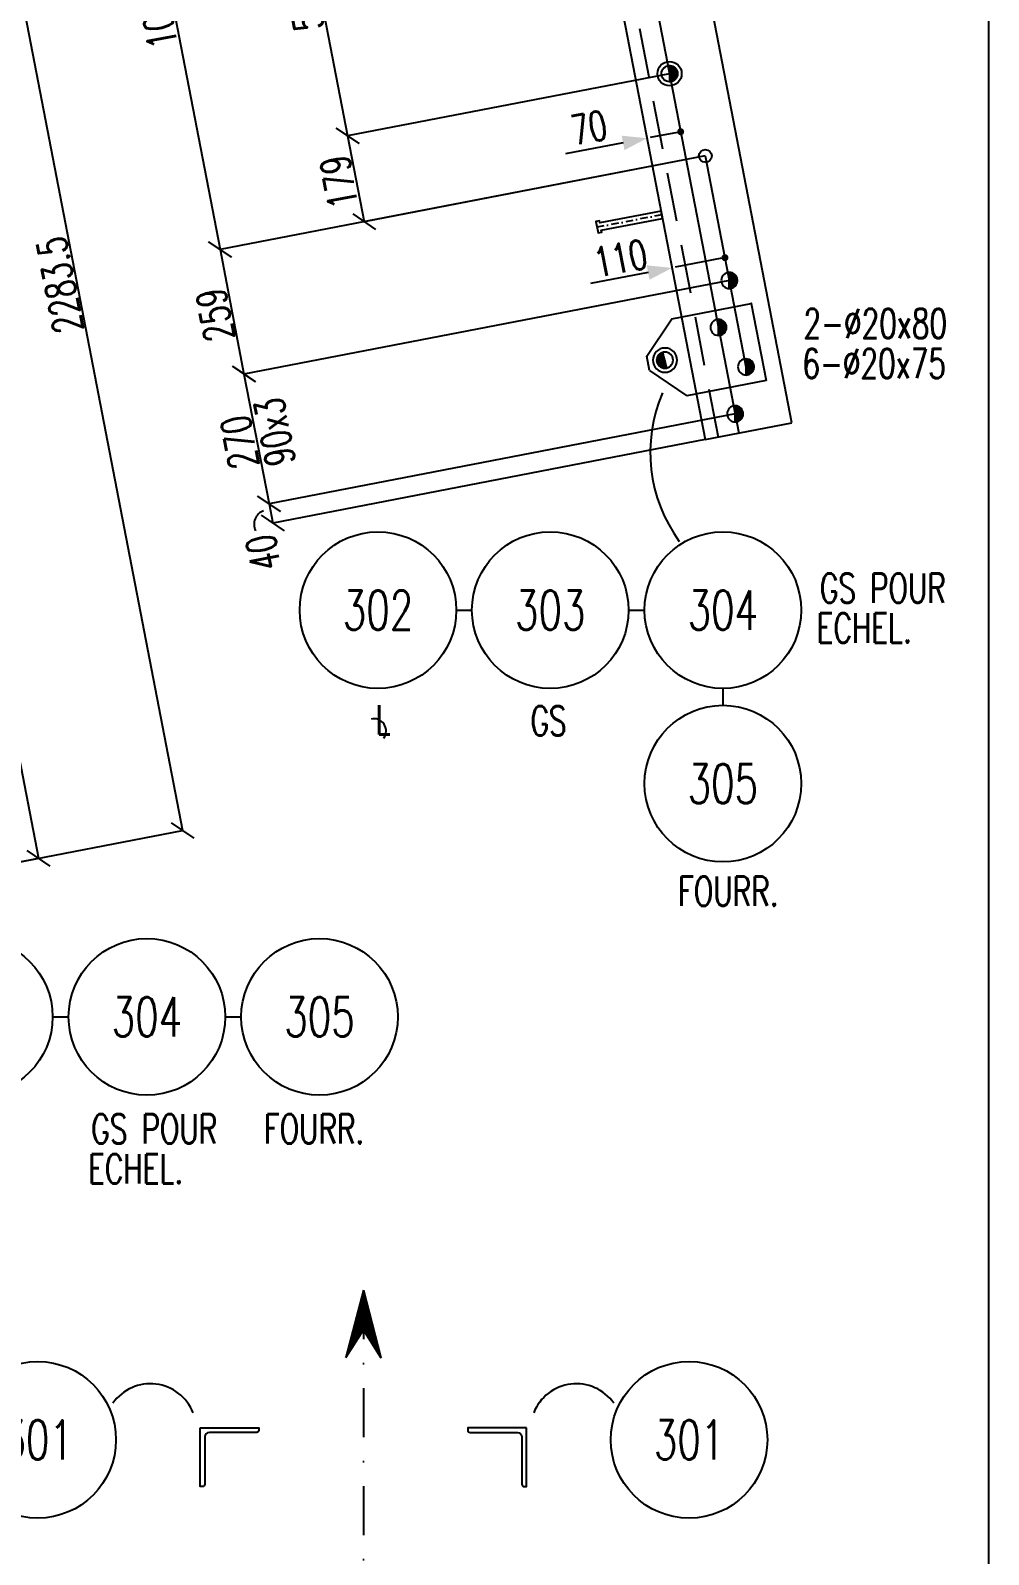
# Model space of a CAD drawing. Extents: x 512897 to 529117, y 6597 to 18077.
# Drawn here: x 520333 to 522291, y 11917 to 15031 of the extents above; entities that cross this region are included whole.
import ezdxf
from ezdxf.enums import TextEntityAlignment as Align

# ---------------------------------------------------------------- set-up
doc = ezdxf.new("R2010")
doc.units = 0
doc.header["$LTSCALE"] = 200
doc.header["$MEASUREMENT"] = 0
doc.linetypes.add('DASHDOT', pattern=[1, 0.5, -0.25, 0, -0.25])
doc.linetypes.add('DASHED', pattern=[0.75, 0.5, -0.25])
doc.layers.get('0').update_dxf_attribs({"linetype": 'CONTINUOUS'})
for name, color, linetype in [('ASSI', 6, 'CONTINUOUS'), ('BOLLINI_1', 7, 'CONTINUOUS'), ('Echelon', 1, 'CONTINUOUS'), ('FORI', 2, 'CONTINUOUS'), ('LINEA_ANG', 2, 'CONTINUOUS'), ('LINEE_PIASTRA', 2, 'CONTINUOUS'), ('LINEE_PIASTRE', 2, 'CONTINUOUS'), ('LP', 3, 'CONTINUOUS'), ('LS', 7, 'CONTINUOUS'), ('MZ', 6, 'DASHDOT'), ('PIASTRE', 5, 'CONTINUOUS'), ('QT_MAL', 7, 'CONTINUOUS'), ('QT_MPR', 7, 'CONTINUOUS'), ('QT_MSP', 7, 'CONTINUOUS'), ('TESTI_A_P', 7, 'CONTINUOUS'), ('TRAT-Y', 7, 'DASHED')]:
    doc.layers.add(name, color=color, linetype=linetype)
doc.styles.add('QUOTE', font='ROMANS8.SHX', dxfattribs={"width": 0.7})
doc.styles.add('RQL', font='ROMANS8.SHX', dxfattribs={"width": 0.7})
doc.styles.add('RS', font='ROMANS8.shx', dxfattribs={"width": 0.7})
doc.styles.get("Standard").update_dxf_attribs({"font": 'ROMANS8.SHX', "width": 0.7})
doc.dimstyles.new('FRECCE1', dxfattribs={"dimtxt": 60, "dimasz": 6.66, "dimexe": 0, "dimexo": 0, "dimgap": 1, "dimtad": 1, "dimzin": 0, "dimdsep": 46, "dimtxsty": 'RS', "dimblk1": 'QUOTP', "dimblk2": 'QUOTF', "dimsah": 1, "dimcen": 0, "dimclrd": 2, "dimclre": 2, "dimclrt": 7, "dimadec": 0, "dimazin": 0, "dimtfac": 1, "dimtix": 1, "dimtmove": 2, "dimatfit": 3, "dimldrblk": 'QUOTP', "dimfxl": 1, "dimtolj": 1, "dimtzin": 0, "dimarcsym": 0})
doc.dimstyles.new('TRATTO', dxfattribs={"dimscale": 0, "dimtxt": 60, "dimasz": 40, "dimexe": 0, "dimexo": 0, "dimgap": 5, "dimtad": 1, "dimrnd": 0.5, "dimdsep": 46, "dimtxsty": 'RS', "dimblk1": 'OBLIQUE', "dimblk2": 'OBLIQUE', "dimsah": 1, "dimcen": 0.09, "dimclrd": 2, "dimclre": 2, "dimclrt": 7, "dimadec": 0, "dimazin": 0, "dimtfac": 1, "dimtix": 1, "dimtmove": 2, "dimatfit": 3, "dimfxl": 1, "dimtolj": 1, "dimtzin": 0, "dimarcsym": 0})

# ---------------------------------------------------------------- blocks, each defined once
blk = doc.blocks.new('xxx')
blk.add_circle((0, 0), 8)
at = {"color": 3, "style": 'RQL', "width": 0.7}
blk.add_attdef('POS', text='', height=4, dxfattribs=at).set_placement((0, 0), align=Align.MIDDLE)
at = {"color": 3, "style": 'RQL', "width": 0.7, "flags": 1}
blk.add_attdef('POS1', (-0.39, -5.42), '', height=2, dxfattribs=at)
at = {"style": 'RQL', "width": 0.7, "flags": 1}
blk.add_attdef('TIPO', (-0.39, -8.66), '', height=2, dxfattribs=at)
blk = doc.blocks.new('ASSE98')
blk.add_line((0, 0), (1, 0))
at = {"color": 7, "style": 'QUOTE', "width": 0.5, "flags": 1}
for tag, p in [('TI', (1.3831, 6.8273)), ('DI_S', (1.3831, 6.4218)), ('D_S', (1.3831, 6.0209)), ('E_S', (1.3831, 5.6806)), ('NFORI', (1.3645, 5.2979)), ('ALAR', (1.3635, 4.9325)), ('FAM', (1.3775, 4.5465)), ('ALA', (1.3831, 4.1926)), ('DISP2', (1.3831, 3.8497)), ('DISP1', (1.3831, 3.5069)), ('PINZAF', (1.3831, 3.164)), ('PINZAI', (1.3831, 2.8211)), ('TRP', (1.3831, 2.4783)), ('NP', (1.3831, 2.1354)), ('SV', (1.3831, 1.7926)), ('PESO', (1.3831, 1.4497)), ('QUA', (1.3831, 1.1069)), ('LUN', (1.3831, 0.764)), ('PROF', (1.3831, 0.4211)), ('POS', (1.3831, 0.0783))]:
    blk.add_attdef(tag, p, '', height=0.2, dxfattribs=at)
at = {"color": 7, "flags": 1}
for tag, p in [('LAV1', (3.0743, 6.8285)), ('LAV2', (3.0743, 6.4951)), ('LAV3', (3.0743, 6.1618)), ('LAV4', (3.0743, 5.8285)), ('LAV5', (3.0743, 5.4951)), ('LAV6', (3.0743, 5.1618)), ('LAV7', (3.0743, 4.8285)), ('LAV8', (3.0743, 4.4951)), ('LAV9', (3.0743, 4.1618)), ('LAV10', (3.0743, 3.8285))]:
    blk.add_attdef(tag, p, '', height=0.2, dxfattribs=at)
blk = doc.blocks.new('20')
at = {"color": 0}
for p, q in [((0, 0.98), (0.02, 1)), ((0, 0.94), (0.06, 1)), ((1, -0.01), (0, 0.99)), ((0, 0.89), (0.1, 0.99)), ((0, 0.85), (0.14, 0.99)), ((0, 0.8), (0.18, 0.98)), ((0, 0.76), (0.22, 0.98)), ((0, 0.71), (0.25, 0.97)), ((0, 0.67), (0.29, 0.96)), ((1, -0.05), (0, 0.95)), ((0, 0.62), (0.32, 0.95)), ((0, 0.58), (0.36, 0.93)), ((0, 0.53), (0.39, 0.92)), ((0, 0.49), (0.42, 0.91)), ((1, -0.09), (0, 0.9)), ((0, 0.44), (0.45, 0.89)), ((0, 0.4), (0.48, 0.88)), ((0.99, -0.13), (0, 0.86)), ((0, 0.35), (0.51, 0.86)), ((0, 0.31), (0.54, 0.84)), ((0, 0.26), (0.56, 0.83)), ((0.99, -0.17), (0, 0.81)), ((0, 0.22), (0.59, 0.81)), ((0, 0.17), (0.61, 0.79)), ((0.98, -0.21), (0, 0.77)), ((0, 0.13), (0.64, 0.77)), ((0, 0.08), (0.66, 0.75)), ((0, 0.04), (0.69, 0.73)), ((0.97, -0.25), (0, 0.72)), ((0, -0.01), (0.71, 0.7)), ((0.96, -0.28), (0, 0.68)), ((0, -0.05), (0.73, 0.68)), ((0, -0.1), (0.75, 0.66)), ((0.95, -0.32), (0, 0.63)), ((0, -0.14), (0.77, 0.63)), ((0, -0.19), (0.79, 0.61)), ((0.94, -0.35), (0, 0.59)), ((0, -0.23), (0.81, 0.58)), ((0, -0.28), (0.83, 0.56)), ((0.92, -0.38), (0, 0.54)), ((0, -0.32), (0.85, 0.53)), ((0.91, -0.41), (0, 0.5)), ((0, -0.36), (0.87, 0.5)), ((0, -0.41), (0.88, 0.47)), ((0.9, -0.44), (0, 0.45)), ((0, -0.45), (0.9, 0.44)), ((0.88, -0.47), (0, 0.41)), ((0, -0.5), (0.91, 0.41)), ((0, -0.54), (0.92, 0.38)), ((0.87, -0.5), (0, 0.36)), ((0, -0.59), (0.94, 0.35)), ((0.85, -0.53), (0, 0.32)), ((0, -0.63), (0.95, 0.31)), ((0, -0.68), (0.96, 0.28)), ((0.83, -0.56), (0, 0.27)), ((0, -0.72), (0.97, 0.25)), ((0.81, -0.58), (0, 0.23)), ((0, -0.77), (0.98, 0.21)), ((0.79, -0.61), (0, 0.18)), ((0, -0.81), (0.99, 0.17)), ((0.77, -0.63), (0, 0.14)), ((0, -0.86), (0.99, 0.13)), ((0.75, -0.66), (0, 0.09)), ((0, -0.9), (1, 0.09)), ((0.73, -0.68), (0, 0.05)), ((0, -0.95), (1, 0.05)), ((0.71, -0.7), (0, 0.01)), ((0, -0.99), (1, 0.01)), ((1, 0.04), (0.04, 1)), ((1, 0.09), (0.09, 1)), ((0.99, 0.14), (0.14, 0.99)), ((0.98, 0.19), (0.19, 0.98)), ((0.97, 0.25), (0.25, 0.97)), ((0.95, 0.31), (0.31, 0.95)), ((0.92, 0.38), (0.38, 0.92)), ((0.88, 0.47), (0.47, 0.88)), ((0.81, 0.59), (0.59, 0.81)), ((0.69, -0.73), (0, -0.04)), ((0.66, -0.75), (0, -0.08)), ((0.64, -0.77), (0, -0.13)), ((0.61, -0.79), (0, -0.17)), ((0.59, -0.81), (0, -0.22)), ((0.56, -0.83), (0, -0.26)), ((0.54, -0.84), (0, -0.31)), ((0.51, -0.86), (0, -0.35)), ((0.48, -0.88), (0, -0.4)), ((0.45, -0.89), (0, -0.44)), ((0.42, -0.91), (0, -0.49)), ((0.39, -0.92), (0, -0.53)), ((0.36, -0.93), (0, -0.58)), ((0.32, -0.95), (0, -0.62)), ((0.29, -0.96), (0, -0.67)), ((0.25, -0.97), (0, -0.71)), ((0.22, -0.98), (0, -0.76)), ((0.18, -0.98), (0, -0.8)), ((0.14, -0.99), (0, -0.85)), ((0.1, -0.99), (0, -0.89)), ((0.04, -1), (1, -0.04)), ((0.09, -1), (1, -0.09)), ((0.14, -0.99), (0.99, -0.14)), ((0.19, -0.98), (0.98, -0.19)), ((0.25, -0.97), (0.97, -0.25)), ((0.31, -0.95), (0.95, -0.31)), ((0.38, -0.92), (0.92, -0.38)), ((0.47, -0.88), (0.88, -0.47)), ((0.59, -0.81), (0.81, -0.59))]:
    blk.add_line(p, q, dxfattribs=at)
blk.add_line((0, 1), (0, -1))
blk.add_circle((0, 0), 1)
blk = doc.blocks.new('MRKR_98')
blk.add_point((0, 0))
at = {"color": 7, "style": 'QUOTE', "width": 0.5, "flags": 1}
for tag, p in [('TI', (3.73, 6.83)), ('DI_S', (3.73, 6.42)), ('AUX2', (3.71, 4.93)), ('NFORI', (3.72, 5.3)), ('D_S', (3.73, 6.02)), ('E_S', (3.73, 5.68)), ('FAM', (3.73, 4.55)), ('AUX1', (3.73, 4.19)), ('COMMESSA', (3.73, 3.85)), ('MD', (3.73, 3.51)), ('MP', (3.73, 3.16)), ('LARGHEZZA', (3.73, 2.82)), ('SPESSORE', (3.73, 2.48)), ('NP', (3.73, 2.14)), ('SV', (3.73, 1.79)), ('PESO', (3.73, 1.45)), ('QUA', (3.73, 1.11)), ('LUN', (3.73, 0.76)), ('PROF', (3.73, 0.42)), ('POS', (3.73, 0.08))]:
    blk.add_attdef(tag, p, '', height=0.2, dxfattribs=at)
at = {"color": 7, "flags": 1}
for tag, p in [('LAV1', (5.26, 6.88)), ('LAV2', (5.26, 6.55)), ('LAV3', (5.26, 6.21)), ('LAV4', (5.26, 5.88)), ('LAV5', (5.26, 5.55)), ('LAV6', (5.26, 5.21)), ('LAV7', (5.26, 4.88)), ('LAV8', (5.26, 4.55)), ('LAV9', (5.26, 4.21)), ('LAV10', (5.26, 3.88))]:
    blk.add_attdef(tag, p, '', height=0.2, dxfattribs=at)
blk = doc.blocks.new('16')
blk.add_circle((0, 0), 1)
blk = doc.blocks.new('P20')
at = {"color": 0}
for p, q in [((0, 0.98), (0.02, 1)), ((0, 0.94), (0.06, 1)), ((1, -0.01), (0, 0.99)), ((0, 0.89), (0.1, 0.99)), ((0, 0.85), (0.14, 0.99)), ((0, 0.8), (0.18, 0.98)), ((0, 0.76), (0.22, 0.98)), ((0, 0.71), (0.25, 0.97)), ((0, 0.67), (0.29, 0.96)), ((1, -0.05), (0, 0.95)), ((0, 0.62), (0.32, 0.95)), ((0, 0.58), (0.36, 0.93)), ((0, 0.53), (0.39, 0.92)), ((0, 0.49), (0.42, 0.91)), ((1, -0.09), (0, 0.9)), ((0, 0.44), (0.45, 0.89)), ((0, 0.4), (0.48, 0.88)), ((0.99, -0.13), (0, 0.86)), ((0, 0.35), (0.51, 0.86)), ((0, 0.31), (0.54, 0.84)), ((0, 0.26), (0.56, 0.83)), ((0.99, -0.17), (0, 0.81)), ((0, 0.22), (0.59, 0.81)), ((0, 0.17), (0.61, 0.79)), ((0.98, -0.21), (0, 0.77)), ((0, 0.13), (0.64, 0.77)), ((0, 0.08), (0.66, 0.75)), ((0, 0.04), (0.69, 0.73)), ((0.97, -0.25), (0, 0.72)), ((0, -0.01), (0.71, 0.7)), ((0.96, -0.28), (0, 0.68)), ((0, -0.05), (0.73, 0.68)), ((0, -0.1), (0.75, 0.66)), ((0.95, -0.32), (0, 0.63)), ((0, -0.14), (0.77, 0.63)), ((0, -0.19), (0.79, 0.61)), ((0.94, -0.35), (0, 0.59)), ((0, -0.23), (0.81, 0.58)), ((0, -0.28), (0.83, 0.56)), ((0.92, -0.38), (0, 0.54)), ((0, -0.32), (0.85, 0.53)), ((0.91, -0.41), (0, 0.5)), ((0, -0.36), (0.87, 0.5)), ((0, -0.41), (0.88, 0.47)), ((0.9, -0.44), (0, 0.45)), ((0, -0.45), (0.9, 0.44)), ((0.88, -0.47), (0, 0.41)), ((0, -0.5), (0.91, 0.41)), ((0, -0.54), (0.92, 0.38)), ((0.87, -0.5), (0, 0.36)), ((0, -0.59), (0.94, 0.35)), ((0.85, -0.53), (0, 0.32)), ((0, -0.63), (0.95, 0.31)), ((0, -0.68), (0.96, 0.28)), ((0.83, -0.56), (0, 0.27)), ((0, -0.72), (0.97, 0.25)), ((0.81, -0.58), (0, 0.23)), ((0, -0.77), (0.98, 0.21)), ((0.79, -0.61), (0, 0.18)), ((0, -0.81), (0.99, 0.17)), ((0.77, -0.63), (0, 0.14)), ((0, -0.86), (0.99, 0.13)), ((0.75, -0.66), (0, 0.09)), ((0, -0.9), (1, 0.09)), ((0.73, -0.68), (0, 0.05)), ((0, -0.95), (1, 0.05)), ((0.71, -0.7), (0, 0.01)), ((0, -0.99), (1, 0.01)), ((1, 0.04), (0.04, 1)), ((1, 0.09), (0.09, 1)), ((0.99, 0.14), (0.14, 0.99)), ((0.98, 0.19), (0.19, 0.98)), ((0.97, 0.25), (0.25, 0.97)), ((0.95, 0.31), (0.31, 0.95)), ((0.92, 0.38), (0.38, 0.92)), ((0.88, 0.47), (0.47, 0.88)), ((0.81, 0.59), (0.59, 0.81)), ((0.69, -0.73), (0, -0.04)), ((0.66, -0.75), (0, -0.08)), ((0.64, -0.77), (0, -0.13)), ((0.61, -0.79), (0, -0.17)), ((0.59, -0.81), (0, -0.22)), ((0.56, -0.83), (0, -0.26)), ((0.54, -0.84), (0, -0.31)), ((0.51, -0.86), (0, -0.35)), ((0.48, -0.88), (0, -0.4)), ((0.45, -0.89), (0, -0.44)), ((0.42, -0.91), (0, -0.49)), ((0.39, -0.92), (0, -0.53)), ((0.36, -0.93), (0, -0.58)), ((0.32, -0.95), (0, -0.62)), ((0.29, -0.96), (0, -0.67)), ((0.25, -0.97), (0, -0.71)), ((0.22, -0.98), (0, -0.76)), ((0.18, -0.98), (0, -0.8)), ((0.14, -0.99), (0, -0.85)), ((0.1, -0.99), (0, -0.89)), ((0.04, -1), (1, -0.04)), ((0.09, -1), (1, -0.09)), ((0.14, -0.99), (0.99, -0.14)), ((0.19, -0.98), (0.98, -0.19)), ((0.25, -0.97), (0.97, -0.25)), ((0.31, -0.95), (0.95, -0.31)), ((0.38, -0.92), (0.92, -0.38)), ((0.47, -0.88), (0.88, -0.47)), ((0.59, -0.81), (0.81, -0.59))]:
    blk.add_line(p, q, dxfattribs=at)
for radius in [1.5, 1]:
    blk.add_circle((0, 0), radius)
blk = doc.blocks.new('A$C6E393FD9')
at = {"layer": 'Echelon', "color": 3}
blk.add_lwpolyline([(2.5, 0), (0, 19.8), (168.6, 41.4), (167.9, 47.2), (177.8, 48.5), (181.8, 17.1), (171.9, 15.8), (171.2, 21.6), (2.5, 0)], close=True, dxfattribs=at)
at = {"layer": 'MZ', "ltscale": 0.2}
blk.add_line((1.3, 9.9), (179.8, 32.8), dxfattribs=at)
blk = doc.blocks.new('_OBLIQUE')
at = {"color": 0, "linetype": 'ByBlock'}
blk.add_line((-0.5, -0.5), (0.5, 0.5), dxfattribs=at)
blk = doc.blocks.new('*D65')
at = {"layer": 'QT_MPR', "color": 2, "lineweight": -2, "transparency": 16777216}
for p, q in [((518678, 15342.5), (520211.8, 15638.3)), ((520211.8, 15638.3), (520644.2, 13396.2)), ((519110.4, 13100.4), (520644.2, 13396.2))]:
    blk.add_line(p, q, dxfattribs=at)
at = {"layer": 'QT_MPR', "color": 2, "lineweight": -2, "transparency": 16777216, "xscale": 40, "yscale": 40, "zscale": 40}
for p, rotation in [((520211.8, 15638.3), 100.9154326102453), ((520644.2, 13396.2), 280.9154326102453)]:
    blk.add_blockref('_OBLIQUE', p, dxfattribs=dict(at, rotation=rotation))
at = {"layer": 'QT_MPR', "color": 7, "transparency": 16777216, "insert": (520393.6, 14510.6), "char_height": 60, "attachment_point": 5, "rotation": 100.9154, "style": 'RS'}
blk.add_mtext('\\A1;2283.5', dxfattribs=at)
blk = doc.blocks.new('*D82')
at = {"layer": 'QT_MPR', "color": 2, "lineweight": -2, "transparency": 16777216}
for p, q in [((518984.8, 13709.5), (520231.8, 13950)), ((520231.8, 13950), (520349.6, 13339.4)), ((519110.4, 13100.4), (520349.6, 13339.4))]:
    blk.add_line(p, q, dxfattribs=at)
at = {"layer": 'QT_MPR', "color": 2, "lineweight": -2, "transparency": 16777216, "xscale": 40, "yscale": 40, "zscale": 40}
for p, rotation in [((520231.8, 13950), 100.9154326102453), ((520349.6, 13339.4), 280.9154326102453)]:
    blk.add_blockref('_OBLIQUE', p, dxfattribs=dict(at, rotation=rotation))
at = {"layer": 'QT_MPR', "color": 7, "transparency": 16777216, "insert": (520260.1, 13618.4), "char_height": 60, "attachment_point": 5, "rotation": 100.9154, "style": 'RS'}
blk.add_mtext('\\A1;622', dxfattribs=at)
blk = doc.blocks.new('*D101')
at = {"layer": 'QT_MPR', "color": 2, "lineweight": -2, "transparency": 16777216}
for p, q in [((521552.9, 15813.2), (520521.9, 15614.4)), ((520521.9, 15614.4), (520720.8, 14583.1)), ((521712.5, 14774.4), (520720.8, 14583.1))]:
    blk.add_line(p, q, dxfattribs=at)
at = {"layer": 'QT_MPR', "color": 2, "lineweight": -2, "transparency": 16777216, "xscale": 40, "yscale": 40, "zscale": 40}
for p, rotation in [((520521.9, 15614.4), 100.9154326102453), ((520720.8, 14583.1), 280.9154326102453)]:
    blk.add_blockref('_OBLIQUE', p, dxfattribs=dict(at, rotation=rotation))
at = {"layer": 'QT_MPR', "color": 7, "transparency": 16777216, "insert": (520587, 15092.1), "char_height": 60, "attachment_point": 5, "rotation": 100.9154, "style": 'RS'}
blk.add_mtext('\\A1;1050.5', dxfattribs=at)
blk = doc.blocks.new('*D102')
at = {"layer": 'QT_MPR', "color": 2, "lineweight": -2, "transparency": 16777216}
for p, q in [((521712.5, 14774.4), (520720.8, 14583.1)), ((520720.8, 14583.1), (520769.8, 14328.7)), ((521761.6, 14520), (520769.8, 14328.7))]:
    blk.add_line(p, q, dxfattribs=at)
at = {"layer": 'QT_MPR', "color": 2, "lineweight": -2, "transparency": 16777216, "xscale": 40, "yscale": 40, "zscale": 40}
for p, rotation in [((520720.8, 14583.1), 100.9154326102453), ((520769.8, 14328.7), 280.9154326102453)]:
    blk.add_blockref('_OBLIQUE', p, dxfattribs=dict(at, rotation=rotation))
at = {"layer": 'QT_MPR', "color": 7, "transparency": 16777216, "insert": (520710.9, 14449.3), "char_height": 60, "attachment_point": 5, "rotation": 100.9154, "style": 'RS'}
blk.add_mtext('\\A1;259', dxfattribs=at)
blk = doc.blocks.new('*D103')
at = {"layer": 'QT_MPR', "color": 2, "lineweight": -2, "transparency": 16777216}
for p, q in [((521761.6, 14520), (520769.8, 14328.7)), ((520769.8, 14328.7), (520821, 14063.6)), ((521773.4, 14247.3), (520821, 14063.6))]:
    blk.add_line(p, q, dxfattribs=at)
at = {"layer": 'QT_MPR', "color": 2, "lineweight": -2, "transparency": 16777216, "xscale": 40, "yscale": 40, "zscale": 40}
for p, rotation in [((520769.8, 14328.7), 100.9154326102453), ((520821, 14063.6), 280.9154326102453)]:
    blk.add_blockref('_OBLIQUE', p, dxfattribs=dict(at, rotation=rotation))
at = {"layer": 'QT_MPR', "color": 7, "transparency": 16777216, "insert": (520832.7, 14210.4), "char_height": 60, "attachment_point": 5, "rotation": 100.9154, "style": 'RS'}
blk.add_mtext('\\A1;90x3', dxfattribs=at)
blk = doc.blocks.new('*D104')
at = {"layer": 'QT_MPR', "color": 2, "lineweight": -2, "transparency": 16777216}
for p, q in [((521761.6, 14520), (520769.8, 14328.7)), ((520769.8, 14328.7), (520821, 14063.6)), ((521773.4, 14247.3), (520821, 14063.6))]:
    blk.add_line(p, q, dxfattribs=at)
at = {"layer": 'QT_MPR', "color": 2, "lineweight": -2, "transparency": 16777216, "xscale": 40, "yscale": 40, "zscale": 40}
for p, rotation in [((520769.8, 14328.7), 100.9154326102453), ((520821, 14063.6), 280.9154326102453)]:
    blk.add_blockref('_OBLIQUE', p, dxfattribs=dict(at, rotation=rotation))
at = {"layer": 'QT_MPR', "color": 7, "transparency": 16777216, "insert": (520761, 14189.6), "char_height": 60, "attachment_point": 5, "rotation": 100.9154, "style": 'RS'}
blk.add_mtext('\\A1;270', dxfattribs=at)
blk = doc.blocks.new('*D105')
at = {"layer": 'QT_MPR', "color": 2, "lineweight": -2, "transparency": 16777216}
for p, q in [((521773.4, 14247.3), (520821, 14063.6)), ((521712.3, 14194.8), (520828.5, 14024.3)), ((520821, 14063.6), (520828.5, 14024.3))]:
    blk.add_line(p, q, dxfattribs=at)
at = {"layer": 'QT_MPR', "color": 2, "lineweight": -2, "transparency": 16777216, "xscale": 40, "yscale": 40, "zscale": 40}
for p, rotation in [((520821, 14063.6), 100.9154326102453), ((520828.5, 14024.3), 280.9154326102453)]:
    blk.add_blockref('_OBLIQUE', p, dxfattribs=dict(at, rotation=rotation))
at = {"layer": 'QT_MPR', "color": 7, "transparency": 16777216, "insert": (520809, 13963.7), "char_height": 60, "attachment_point": 5, "rotation": 100.9154, "style": 'RS'}
blk.add_mtext('\\A1;40', dxfattribs=at)
blk = doc.blocks.new('*D109')
at = {"layer": 'QT_MSP', "color": 2, "lineweight": -2, "transparency": 16777216}
for p, q in [((521533.3, 15492.3), (520875.4, 15365.4)), ((520875.4, 15365.4), (520981.5, 14815.5)), ((521639.4, 14942.4), (520981.5, 14815.5))]:
    blk.add_line(p, q, dxfattribs=at)
at = {"layer": 'QT_MSP', "color": 2, "lineweight": -2, "transparency": 16777216, "xscale": 40, "yscale": 40, "zscale": 40}
for p, rotation in [((520875.4, 15365.4), 100.9154326102453), ((520981.5, 14815.5), 280.9154326102453)]:
    blk.add_blockref('_OBLIQUE', p, dxfattribs=dict(at, rotation=rotation))
at = {"layer": 'QT_MSP', "color": 7, "transparency": 16777216, "insert": (520894.1, 15083.8), "char_height": 60, "attachment_point": 5, "rotation": 100.9154, "style": 'RS'}
blk.add_mtext('\\A1;560', dxfattribs=at)
blk = doc.blocks.new('*D110')
at = {"layer": 'QT_MSP', "color": 2, "lineweight": -2, "transparency": 16777216}
for p, q in [((521639.4, 14942.4), (520981.5, 14815.5)), ((520981.5, 14815.5), (521015.3, 14639.9)), ((521712.5, 14774.4), (521015.3, 14639.9))]:
    blk.add_line(p, q, dxfattribs=at)
at = {"layer": 'QT_MSP', "color": 2, "lineweight": -2, "transparency": 16777216, "xscale": 40, "yscale": 40, "zscale": 40}
for p, rotation in [((520981.5, 14815.5), 100.9154326102453), ((521015.3, 14639.9), 280.9154326102453)]:
    blk.add_blockref('_OBLIQUE', p, dxfattribs=dict(at, rotation=rotation))
at = {"layer": 'QT_MSP', "color": 7, "transparency": 16777216, "insert": (520964.1, 14721.1), "char_height": 60, "attachment_point": 5, "rotation": 100.9154, "style": 'RS'}
blk.add_mtext('\\A1;179', dxfattribs=at)
blk = doc.blocks.new('QUOTP')
at = {"layer": 'ASSI', "color": 2, "const_width": 1.07}
blk.add_lwpolyline([(-0.53, 0, 1), (0.53, 0, 1)], format="xyb", close=True, dxfattribs=at)
blk = doc.blocks.new('QUOTF')
at = {"layer": 'LS', "color": 2}
blk.add_line((7.5, 0), (25.5, 0), dxfattribs=at)
blk.add_solid([(7.5, 2.25), (0, 0), (7.5, -2.25)], dxfattribs=at)
blk = doc.blocks.new('*D190')
at = {"layer": 'QT_MAL', "color": 2, "lineweight": -2, "transparency": 16777216}
blk.add_line((521655.7, 14822.5), (521600, 14811.8), dxfattribs=at)
at = {"layer": 'QT_MAL', "color": 2, "lineweight": -2, "transparency": 16777216, "xscale": 6.66, "yscale": 6.66, "zscale": 6.66}
for name, p, rotation in [('QUOTF', (521593.5, 14810.5), 190.9154326102453), ('QUOTP', (521662.2, 14823.8), 10.91543261024527)]:
    blk.add_blockref(name, p, dxfattribs=dict(at, rotation=rotation))
at = {"layer": 'QT_MAL', "color": 7, "transparency": 16777216, "insert": (521474.7, 14832.1), "char_height": 60, "attachment_point": 5, "rotation": 10.9154, "style": 'RS'}
blk.add_mtext('\\A1;70', dxfattribs=at)
blk = doc.blocks.new('*D191')
at = {"layer": 'QT_MAL', "color": 2, "lineweight": -2, "transparency": 16777216}
for p, q in [((521644.6, 14545.6), (521644.6, 14545.6)), ((521746.1, 14565.2), (521651.1, 14546.9))]:
    blk.add_line(p, q, dxfattribs=at)
at = {"layer": 'QT_MAL', "color": 2, "lineweight": -2, "transparency": 16777216, "xscale": 6.66, "yscale": 6.66, "zscale": 6.66}
for name, p, rotation in [('QUOTP', (521752.6, 14566.5), 10.91543261024527), ('QUOTF', (521644.6, 14545.6), 190.9154326102453)]:
    blk.add_blockref(name, p, dxfattribs=dict(at, rotation=rotation))
at = {"layer": 'QT_MAL', "color": 7, "transparency": 16777216, "insert": (521539.1, 14565), "char_height": 60, "attachment_point": 5, "rotation": 10.9154, "style": 'RS'}
blk.add_mtext('\\A1;110', dxfattribs=at)
blk = doc.blocks.new('bull')
at = {"style": 'RS', "width": 0.7, "flags": 1}
for tag, p in [('NN', (-12.25, 0)), ('DIAMETRO', (0, -4.86)), ('SERRAGGIO', (0, -9.71)), ('LUNGHEZZA', (0, -14.57)), ('NB', (0, -19.43)), ('TIPO', (0, -24.12)), ('EL', (-0.14, -29))]:
    blk.add_attdef(tag, p, '', height=3, dxfattribs=at)
at = {"style": 'RS', "width": 0.7}
blk.add_attdef('BULLONE', (0, 0), '', height=3, dxfattribs=at)

msp = doc.modelspace()

# ---------------------------------------------------------------- linework, layer by layer
at = {"layer": 'LINEA_ANG'}
for p, q in [((521888.996, 14228.858), (521387.193, 16830.914)), ((521210.449, 16796.829), (521712.253, 14194.774)), ((521712.253, 14194.774), (521888.996, 14228.858))]:
    msp.add_line(p, q, dxfattribs=at)
at = {"layer": 'LINEE_PIASTRA'}
for p, q in [((521592.822, 14365.242), (521644.328, 14441.373)), ((521598.503, 14335.785), (521674.636, 14284.269))]:
    msp.add_line(p, q, dxfattribs=at)
at = {"layer": 'LINEE_PIASTRE'}
for p, q in [((521644.338, 14441.375), (521806.353, 14472.619)), ((521806.353, 14472.619), (521836.65, 14315.514)), ((521598.503, 14335.785), (521592.822, 14365.242)), ((521836.65, 14315.514), (521674.636, 14284.269))]:
    msp.add_line(p, q, dxfattribs=at)
at = {"layer": 'LP', "color": 6}
for p, q in [((521203.571, 13846.382), (521235.654, 13846.382)), ((521555.622, 13846.382), (521588.379, 13846.382)), ((521748.363, 13686.398), (521748.363, 13651.849)), ((520378.664, 13015.314), (520411.421, 13015.314)), ((520731.389, 13015.314), (520764.146, 13015.314))]:
    msp.add_line(p, q, dxfattribs=at)
at = {"layer": 'LS', "color": 6}
for p, q in [((522291.227, 18076.558), (522291.227, 9563.608)), ((521532.568, 15496.231), (521780.996, 14208.031)), ((521712.514, 14774.378), (521796.286, 14339.984)), ((521013.758, 12456.744), (520977.871, 12319.451)), ((521013.758, 12456.744), (521049.644, 12319.451)), ((521013.758, 12446.621), (520982.357, 12326.49)), ((521013.758, 12436.498), (520986.843, 12333.528)), ((521013.758, 12426.375), (520991.328, 12340.567)), ((521013.758, 12446.621), (521045.158, 12326.49)), ((521013.758, 12436.498), (521040.673, 12333.528)), ((521013.758, 12426.375), (521036.187, 12340.567)), ((521013.758, 12416.252), (520995.814, 12347.606)), ((521013.758, 12406.129), (521000.3, 12354.644)), ((521013.758, 12396.006), (521004.786, 12361.683)), ((521013.758, 12416.252), (521031.701, 12347.606)), ((521013.758, 12406.129), (521027.215, 12354.644)), ((521013.758, 12396.006), (521022.729, 12361.683)), ((520977.871, 12319.451), (521013.758, 12375.761)), ((521013.758, 12385.883), (521009.272, 12368.722)), ((521013.758, 12385.883), (521009.272, 12368.722)), ((521013.758, 12385.883), (521018.243, 12368.722)), ((521013.758, 12385.883), (521018.243, 12368.722)), ((521049.644, 12319.451), (521013.758, 12375.761)), ((521050.497, 12318.112), (521013.758, 12375.761))]:
    msp.add_line(p, q, dxfattribs=at)
for points in [[(520680.424, 12175.71), (520800.424, 12175.71), (520800.424, 12171.044, -0.41421356), (520795.758, 12166.377), (520699.091, 12166.377, 0.41421356), (520689.758, 12157.044), (520689.758, 12060.377, -0.41421356), (520685.091, 12055.71), (520680.424, 12055.71)], [(521347.091, 12175.71), (521227.091, 12175.71), (521227.091, 12171.044, 0.41421356), (521231.758, 12166.377), (521328.424, 12166.377, -0.41421356), (521337.758, 12157.044), (521337.758, 12060.377, 0.41421356), (521342.424, 12055.71), (521347.091, 12055.71)]]:
    msp.add_lwpolyline(points, format="xyb", close=True, dxfattribs=at)
for centre, radius, start, end in [((521908.201, 14168.566), 308.165, 156.764797, 216.129212), ((520820.715, 14021.088), 30.374, 111.161221, 204.053645), ((521035.142, 13599.434), 25.133, 324.311787, 103.331664), ((520578.507, 12171.832), 93.834, 21.550402, 144.593476), ((521449.008, 12171.832), 93.834, 35.406524, 158.449598)]:
    msp.add_arc(centre, radius, start, end, dxfattribs=at)
at = {"layer": 'MZ'}
msp.add_line((521013.758, 12456.744), (521013.758, 11428.897), dxfattribs=at)
at = {"layer": 'TRAT-Y'}
msp.add_line((521236.961, 16801.942), (521738.765, 14199.886), dxfattribs=at)

# ---------------------------------------------------------------- block references
at = {"layer": 'ASSI'}
ref = msp.add_blockref('ASSE98', (521210.449, 16796.829), dxfattribs=dict(at, xscale=2650, zscale=2650, rotation=280.9154326102453))
ref.add_attrib('PROF', 'L180x15', (519891.791, 17221.128), dxfattribs={"layer": '0', "color": 2, "height": 70, "style": 'QUOTE', "width": 0.7})
ref.add_attrib('LUN', '2650', (520376.126, 17221.128), dxfattribs={"layer": '0', "color": 2, "height": 70, "style": 'QUOTE', "width": 0.7})
ref.add_attrib('SV', 'Lg.', (520245.393, 17221.128), dxfattribs={"layer": '0', "color": 2, "height": 70, "style": 'QUOTE', "width": 0.7})
at = {"layer": 'BOLLINI_1'}
for p, xscale, yscale, zscale, values in [((521043.587, 13846.382), 19.9979999500073, 19.9979999500073, 19.9979999500073, {'POS': '302'}), ((521395.638, 13846.382), 19.9979999500073, 19.9979999500073, 19.9979999500073, {'POS': '303'}), ((521748.363, 13846.382), 19.9979999500073, 19.9979999500073, 19.9979999500073, {'POS': '304'}), ((521748.363, 13491.865), 19.9979999500073, 19.9979999500073, 19.9979999500073, {'POS': '305'}), ((520218.68, 13015.314), 19.9979999500073, 19.9979999500073, 19.9979999500073, {'POS': '303'}), ((520571.405, 13015.314), 19.9979999500073, 19.9979999500073, 19.9979999500073, {'POS': '304'}), ((520924.13, 13015.314), 19.9979999500073, 19.9979999500073, 19.9979999500073, {'POS': '305'}), ((520348.187, 12151.125), 19.99950000007354, 19.99950000007354, 19.99950000007354, {'POS': '301'}), ((521679.328, 12151.125), 19.99950000007354, 19.99950000007354, 19.99950000007354, {'POS': '301'})]:
    msp.add_blockref('xxx', p, dxfattribs=dict(at, xscale=xscale, yscale=yscale, zscale=zscale)).add_auto_attribs(values)
at = {"layer": 'FORI', "xscale": 16.5, "yscale": 16.5, "zscale": 16.5}
msp.add_blockref('P20', (521639.376, 14942.391), dxfattribs=at)
at = {"layer": 'FORI'}
for name, p, xscale, yscale, zscale, rotation in [('16', (521712.514, 14774.378), 12.99999999999999, 12.99999999999999, 12.99999999999999, 21.55045800739265), ('20', (521761.571, 14519.996), -16.5, 16.5, 16.5, 180.0000000000063), ('20', (521739.337, 14424.05), -16.5, 16.5, 16.5, 180.0000000000063), ('P20', (521630.03, 14357.141), -16.5, 16.5, 16.5, 14.28781299771946), ('20', (521795.656, 14343.253), -16.5, 16.5, 16.5, 180.0000000000063), ('20', (521773.422, 14247.307), -16.5, 16.5, 16.5, 180.0000000000063)]:
    msp.add_blockref(name, p, dxfattribs=dict(at, xscale=xscale, yscale=yscale, zscale=zscale, rotation=rotation))
at = {"layer": 'LS', "color": 2, "xscale": -0.7500000000000001, "yscale": 0.7500000000000001, "zscale": 0.7500000000000001, "rotation": 18.21264191292158}
msp.add_blockref('A$C6E393FD9', (521626.883, 14647.431), dxfattribs=at)
at = {"layer": 'LS', "color": 7, "xscale": 20, "yscale": 20, "zscale": 20}
for p, values in [((521913.128, 14401.996), {'BULLONE': '2-%%c20x80                '}), ((521910.802, 14320.146), {'BULLONE': '6-%%c20x75                '})]:
    msp.add_blockref('bull', p, dxfattribs=at).add_auto_attribs(values)
at = {"layer": 'PIASTRE', "xscale": 20.00000000000001, "yscale": 20.00000000000001, "zscale": 20.00000000000001, "rotation": 100.9154326064912}
msp.add_blockref('MRKR_98', (521806.353, 14472.619), dxfattribs=at)

# ---------------------------------------------------------------- texts
at = {"layer": 'TESTI_A_P', "style": 'RS', "width": 0.7}
for s, p in [('GS POUR', (521946.608, 13861.439)), (' ECHEL.', (521911.435, 13779.878)), ('L', (521038.698, 13592.248)), ('GS', (521355.217, 13590.261)), ('FOURR.', (521656.76, 13241.838)), ('GS POUR', (520457.751, 12756.508)), ('FOURR.', (520810.476, 12756.508)), (' ECHEL.', (520422.579, 12674.947))]:
    msp.add_text(s, height=60, dxfattribs=at).set_placement(p)

# ---------------------------------------------------------------- dimensions: what is measured, and where the dimension line sits
at = {"layer": 'QT_MAL'}
for base, p1, p2, text, picture, middle in [((521593.503, 14810.541), (521662.246, 14823.798), (521593.503, 14810.541), '70', '*D190', (521474.749, 14832.118)), ((521644.591, 14545.628), (521752.611, 14566.459), (521644.591, 14545.628), '110', '*D191', (521539.083, 14565.014))]:
    dim = msp.add_linear_dim(base=base, p1=p1, p2=p2, angle=190.915433, text=text, dimstyle='FRECCE1', dxfattribs=at)
    dim.commit()
    dim.dimension.update_dxf_attribs({"geometry": picture, "text_midpoint": middle, "dimtype": 160})
at = {"layer": 'QT_MPR'}
for base, p1, p2, text, picture, middle in [((520720.777, 14583.122), (521552.898, 15813.237), (521712.514, 14774.378), '1050.5', '*D101', (520586.969, 15092.138)), ((520644.15, 13396.181), (518678.016, 15342.487), (519110.4, 13100.399), '2283.5', '*D65', (520393.591, 14510.598)), ((520769.835, 14328.741), (521712.514, 14774.378), (521761.571, 14519.996), '259', '*D102', (520710.939, 14449.304)), ((520820.962, 14063.626), (521761.571, 14519.996), (521773.422, 14247.307), '270', '*D104', (520761.031, 14189.556)), ((520820.962, 14063.626), (521761.571, 14519.996), (521773.422, 14247.307), '90x3', '*D103', (520832.693, 14210.385)), ((520828.536, 14024.35), (521773.422, 14247.307), (521712.253, 14194.774), '40', '*D105', (520809.033, 13963.749))]:
    dim = msp.add_linear_dim(base=base, p1=p1, p2=p2, angle=100.915433, text=text, dimstyle='TRATTO', override={"dimscale": 1}, dxfattribs=at)
    dim.commit()
    dim.dimension.update_dxf_attribs({"geometry": picture, "text_midpoint": middle, "dimtype": 160})
dim = msp.add_linear_dim(base=(520349.578, 13339.373), p1=(518984.784, 13709.521), p2=(519110.4, 13100.399), angle=100.915433, dimstyle='TRATTO', override={"dimscale": 1}, dxfattribs=at)
dim.commit()
dim.dimension.update_dxf_attribs({"geometry": '*D82', "text_midpoint": (520260.118, 13618.426), "dimtype": 160})
at = {"layer": 'QT_MSP'}
for base, p1, p2, text, picture, middle in [((520981.488, 14815.518), (521533.334, 15492.259), (521639.376, 14942.391), '560', '*D109', (520894.1, 15083.824)), ((521015.35, 14639.93), (521639.376, 14942.391), (521712.514, 14774.378), '179', '*D110', (520964.052, 14721.096))]:
    dim = msp.add_linear_dim(base=base, p1=p1, p2=p2, angle=100.915433, text=text, dimstyle='TRATTO', override={"dimscale": 1}, dxfattribs=at)
    dim.commit()
    dim.dimension.update_dxf_attribs({"geometry": picture, "text_midpoint": middle, "dimtype": 160})

doc.saveas('drawing.dxf')
